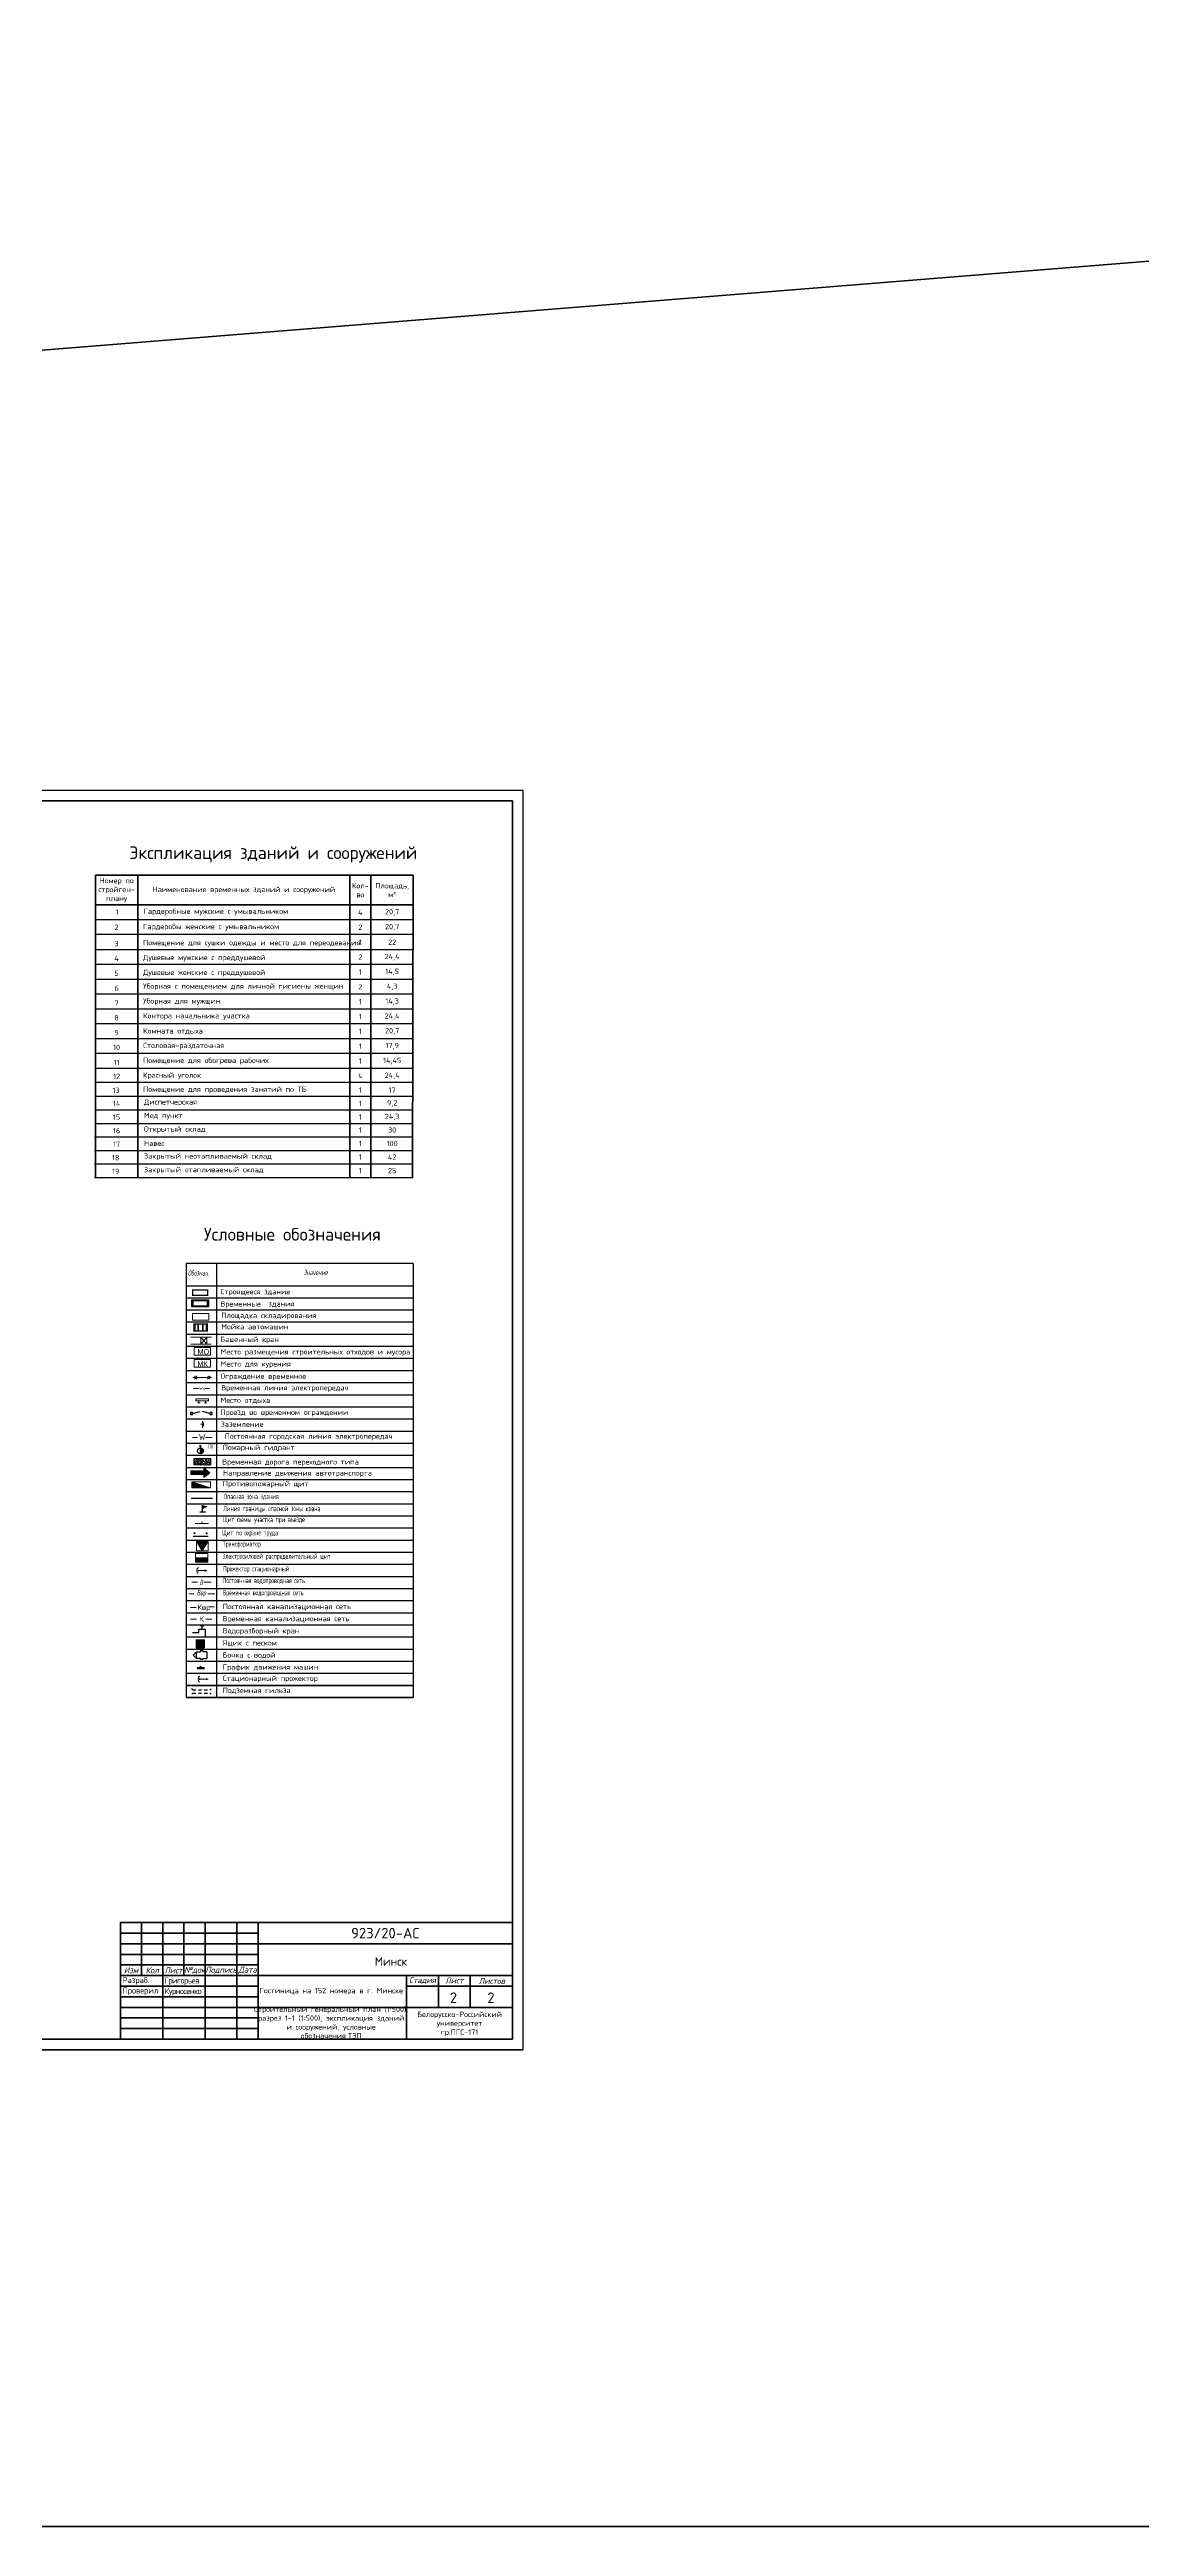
# Model space of a CAD drawing. Header units: millimetres. Extents: x -782 to 10910, y 3841 to 13237.
# Drawn here: x 3451 to 3966, y 12069 to 13237 of the extents above; entities that cross this region are included whole.
import ezdxf

# ---------------------------------------------------------------- set-up
doc = ezdxf.new("R2010")
doc.units = ezdxf.units.MM
doc.linetypes.add('ACAD_ISO04W100', pattern=[30, 24, -3, 0, -3])
doc.linetypes.add('JIS_02_0.7', pattern=[1.35, 0.75, -0.6])
for name, color, linetype, lineweight in [('0.2 сетевой', 7, 'Continuous', 20), ('желтый', 2, 'Continuous', 30), ('зел', 3, 'Continuous', 30), ('красный', 1, 'Continuous', 30), ('РАЗМЕРЫ', 181, 'Continuous', 20), ('синий', 5, 'Continuous', 30), ('текст', 6, 'Continuous', 25), ('Тонкая 0.3', 140, 'Continuous', 25), ('Фасад толст', 7, 'Continuous', 20), ('чертеж', 7, 'Continuous', 20)]:
    doc.layers.add(name, color=color, linetype=linetype, lineweight=lineweight)
for name, color, linetype in [('1', 7, 'Continuous'), ('A0-07', 30, 'Continuous'), ('Системный слой', 7, 'Continuous')]:
    doc.layers.add(name, color=color, linetype=linetype)
doc.styles.add('Isocpeur', font='isocpeur.ttf')
doc.styles.add('SPDS', font='SPDS.shx', dxfattribs={"width": 0.8, "oblique": 12})
doc.styles.get("Standard").update_dxf_attribs({"font": 'isocpeur.ttf'})
doc.linetypes.add('SETKA', pattern='A,0.35,[136,ltypeshp.shx,S=0.1,R=0,X=0,Y=0],0.4,[136,ltypeshp.shx,S=0.1,R=180,X=0,Y=0],0.05', length=0.8)

msp = doc.modelspace()

# ---------------------------------------------------------------- hatches: boundary and pattern name
at = {"lineweight": 25}
h = msp.add_hatch(dxfattribs=at)
h.set_pattern_fill('AR-SAND', scale=0.017857, style=0)
h.set_pattern_definition([(37.5, (2043.58, 4738.9605), (-0.02857199, 0.87395219), [0, -0.68942856, 0, -0.77107141, 0, -0.737053557]), (7.5, (2043.58, 4738.9605), (0.80272013, 1.2800448), [0, -0.371928564, 0, -0.621392845, 0, -0.238124995]), (327.5, (2043.0221, 4738.9605), (1.41248635, 0.0025664), [0, -0.22678571, 0, -0.816428555, 0, -1.065892836]), (317.5, (2043.0221, 4738.9605), (1.36349364, 0.39808807), [0, -0.113392855, 0, -0.535214275, 0, -0.612321416])])
h.paths.add_polyline_path([(3527.150576, 12569.852933), (3527.150576, 12572.894584), (3519.289927, 12572.894584), (3519.289927, 12569.852933)])
h = msp.add_hatch(color=256, dxfattribs=at)
h.dxf.hatch_style = 1
h.paths.add_polyline_path([(3522.33527, 12575.074678, 0.4142135624), (3523.763841, 12576.50325, 0.4142135624), (3522.33527, 12577.931821)])
at = {"lineweight": 30}
msp.add_hatch(color=7, dxfattribs=at).paths.add_polyline_path([(3523.907883, 12568.414786), (3523.907883, 12566.991478), (3517.60735, 12566.991478), (3517.60735, 12565.346766), (3523.907883, 12565.346766), (3523.907883, 12563.923458), (3526.78903, 12566.169623)])
at = {"lineweight": 20}
for points in [[(3519.821067, 12537.614651, 1), (3519.249639, 12537.614651, 1)], [(3525.535353, 12537.614651, 1), (3524.963924, 12537.614651, 1)], [(3522.489537, 12474.740244, 1), (3522.203844, 12474.736764, 1)]]:
    msp.add_hatch(color=7, dxfattribs=at).paths.add_polyline_path(points)
at = {"layer": 'РАЗМЕРЫ', "lineweight": 15}
msp.add_hatch(color=7, dxfattribs=at).paths.add_polyline_path([(3523.030518, 12542.488827, 1), (3523.030518, 12543.203113, 1)])
at = {"layer": 'Системный слой', "lineweight": 25}
h = msp.add_hatch(dxfattribs=at)
h.set_pattern_fill('DOTS', color=256, scale=0.4, style=0)
h.set_pattern_definition([(0, (1663.03204, 12923.56225), (0.3175, 0.63499999), [0, -0.63499999])])
h.paths.add_polyline_path([(3524.129883, 12483.594105), (3524.129883, 12487.397461), (3520.326528, 12487.397461), (3520.326528, 12483.594105), (3521.084132, 12483.594105)])
at = {"layer": 'текст', "lineweight": 20}
h = msp.add_hatch(color=7, dxfattribs=at)
h.dxf.hatch_style = 1
h.paths.add_polyline_path([(3518.197127, 12561.851554), (3518.197127, 12559.03227), (3526.995914, 12559.03227)])
at = {"layer": 'Тонкая 0.3', "ltscale": 5}
msp.add_hatch(color=7, dxfattribs=at).paths.add_polyline_path([(3523.214713, 12550.912654), (3523.214713, 12549.31333), (3525.159853, 12550.322226)])
at = {"layer": 'Фасад толст', "lineweight": 15}
h = msp.add_hatch(color=256, dxfattribs=at)
h.paths.add_polyline_path([(3526.10122, 12652.70983), (3518.281118, 12652.70983), (3518.281118, 12649.454627), (3526.10122, 12649.454627)])
h.paths.add_polyline_path([(3518.995403, 12651.995544), (3525.386934, 12651.995544), (3525.386934, 12650.168913), (3518.995403, 12650.168913)], flags=16)
for points in [[(3525.737172, 12526.014431), (3520.018416, 12526.014431), (3520.018416, 12524.012213), (3525.737172, 12524.012213)], [(3523.169266, 12529.393139), (3525.936337, 12533.938085), (3520.402196, 12533.938085)]]:
    msp.add_hatch(color=1, dxfattribs=at).paths.add_polyline_path(points)

# ---------------------------------------------------------------- linework, layer by layer
at = {"color": 1, "lineweight": 200}
for p, q in [((5212.394776, 13237.429032), (2661.994414, 13032.469419)), ((2626.284994, 12069.175049), (5306.27999, 12069.175049))]:
    msp.add_line(p, q, dxfattribs=at)
for p, q in [((3674.54742, 12887.999703), (2834.54742, 12887.999703)), ((3674.54742, 12293.999703), (3674.54742, 12887.999703)), ((2834.54742, 12293.999703), (3674.54742, 12293.999703))]:
    msp.add_line(p, q)
at = {"lineweight": 25}
for p, q in [((3674.547567, 12293.999886), (3674.547567, 12887.999886)), ((3515.601296, 12648.704286), (3622.744151, 12648.704286)), ((3515.601296, 12648.704286), (3622.744151, 12648.704286)), ((3515.601296, 12642.99), (3622.744151, 12642.99)), ((3518.281118, 12647.705677), (3518.786194, 12647.200601)), ((3518.281118, 12644.459805), (3518.786194, 12644.964881)), ((3518.786194, 12647.200601), (3518.786194, 12644.964881)), ((3525.596144, 12647.200601), (3518.786194, 12647.200601)), ((3518.786194, 12644.964881), (3525.596144, 12644.964881)), ((3526.10122, 12647.705677), (3525.596144, 12647.200601)), ((3525.596144, 12644.964881), (3525.596144, 12647.200601)), ((3526.10122, 12644.459805), (3525.596144, 12644.964881)), ((3515.601296, 12637.275715), (3622.744151, 12637.275715)), ((3515.601296, 12631.561429), (3622.744151, 12631.561429)), ((3515.601296, 12625.847143), (3622.744151, 12625.847143)), ((3515.601296, 12620.132858), (3622.744151, 12620.132858)), ((3515.601296, 12614.418572), (3622.744151, 12614.418572)), ((3515.601296, 12608.704287), (3622.744151, 12608.704287)), ((3515.601296, 12602.990001), (3622.744151, 12602.990001)), ((3515.601296, 12597.275715), (3622.744151, 12597.275715)), ((3515.601296, 12591.56143), (3622.744151, 12591.56143)), ((3515.601296, 12585.847144), (3622.744151, 12585.847144)), ((3515.601296, 12580.132859), (3622.744151, 12580.132859)), ((3515.601296, 12574.418573), (3622.744151, 12574.418573)), ((3522.335843, 12578.884202), (3521.859652, 12578.884202)), ((3521.859652, 12578.884202), (3522.812033, 12578.884202)), ((3522.335843, 12577.931821), (3522.335843, 12578.884202)), ((3515.601296, 12568.704287), (3622.744151, 12568.704287)), ((3515.601296, 12562.990002), (3622.744151, 12562.990002)), ((3515.601296, 12557.275716), (3622.744151, 12557.275716)), ((3515.601296, 12551.561431), (3622.744151, 12551.561431)), ((3515.601296, 12545.847145), (3622.744151, 12545.847145)), ((3515.601296, 12540.132859), (3622.744151, 12540.132859)), ((3515.601296, 12534.418574), (3622.744151, 12534.418574)), ((3515.601296, 12528.704288), (3622.744151, 12528.704288)), ((3515.601296, 12522.990003), (3622.744151, 12522.990003)), ((3515.601296, 12517.275717), (3622.744151, 12517.275717)), ((3515.601296, 12511.561431), (3622.744151, 12511.561431)), ((3515.601296, 12505.847146), (3622.744151, 12505.847146)), ((3515.601296, 12500.13286), (3622.744151, 12500.13286)), ((3515.601296, 12494.418575), (3622.744151, 12494.418575)), ((3515.601296, 12488.704289), (3622.744151, 12488.704289)), ((3515.601296, 12482.990003), (3622.744151, 12482.990003)), ((3515.601296, 12477.275718), (3622.744151, 12477.275718)), ((3515.601296, 12471.561432), (3622.744151, 12471.561432)), ((3515.601296, 12465.847147), (3622.744151, 12465.847147)), ((3515.601296, 12465.847147), (3622.744151, 12465.847147)), ((3515.601296, 12460.132861), (3622.744151, 12460.132861)), ((3515.601296, 12460.132861), (3622.744151, 12460.132861)), ((3674.547567, 12293.999886), (2833.547567, 12293.999886))]:
    msp.add_line(p, q, dxfattribs=at)
at = {"lineweight": 70}
for p, q in [((3669.54742, 12882.999703), (2854.54742, 12882.999703)), ((3669.54742, 12298.999703), (3669.54742, 12882.999703)), ((3669.54742, 12353.999703), (3484.54742, 12353.999703)), ((3484.54742, 12353.999703), (3484.54742, 12298.999703)), ((3549.54742, 12348.999703), (3484.54742, 12348.999703)), ((3484.54742, 12348.999703), (3484.54742, 12348.999703)), ((3494.54742, 12353.999703), (3494.54742, 12328.999703)), ((3504.547419, 12353.999704), (3504.547419, 12298.999704)), ((3514.54742, 12353.999703), (3514.54742, 12328.999703)), ((3524.547419, 12353.999704), (3524.547419, 12298.999704)), ((3539.547419, 12353.999704), (3539.547419, 12298.999704)), ((3549.54742, 12353.999703), (3549.54742, 12298.999703)), ((3549.547419, 12338.999704), (3484.547419, 12338.999704)), ((3549.54742, 12343.999703), (3484.54742, 12343.999703)), ((3669.547419, 12343.999703), (3549.547419, 12343.999703)), ((3549.547419, 12333.999704), (3484.547419, 12333.999704)), ((3549.547419, 12328.999704), (3484.547419, 12328.999704)), ((3669.54742, 12328.999703), (3549.54742, 12328.999703)), ((3619.54742, 12328.999703), (3619.54742, 12298.999703)), ((3634.54742, 12328.999703), (3634.54742, 12313.999703)), ((3649.54742, 12328.999703), (3649.54742, 12313.999703)), ((3549.547419, 12323.999704), (3484.547419, 12323.999704)), ((3549.547419, 12318.999704), (3484.547419, 12318.999704)), ((3549.547419, 12313.999704), (3484.547419, 12313.999704)), ((3669.547419, 12313.999703), (3549.547419, 12313.999703)), ((3669.54742, 12323.999703), (3619.54742, 12323.999703)), ((3549.547419, 12308.999704), (3484.547419, 12308.999704)), ((3549.547419, 12303.999704), (3484.547419, 12303.999704)), ((2854.54742, 12298.999703), (3669.54742, 12298.999703))]:
    msp.add_line(p, q, dxfattribs=at)
at = {"lineweight": 50}
for p, q in [((3622.744151, 12847.956481), (3472.744151, 12847.956481)), ((3472.744151, 12847.956481), (3472.744151, 12705.254191)), ((3492.744151, 12847.956481), (3492.744151, 12705.254191)), ((3592.744151, 12847.956481), (3592.744151, 12705.254191)), ((3602.744151, 12847.956481), (3602.744151, 12705.254191)), ((3622.744151, 12847.956481), (3622.322704, 12705.254191)), ((3472.744151, 12833.956481), (3622.744151, 12833.956481))]:
    msp.add_line(p, q, dxfattribs=at)
at = {"lineweight": 30}
for p, q in [((3622.744151, 12826.956481), (3472.744151, 12826.956481)), ((3622.744151, 12819.956481), (3472.744151, 12819.956481)), ((3622.744151, 12812.866634), (3472.744151, 12812.866634)), ((3622.744151, 12805.866634), (3472.744151, 12805.866634)), ((3622.744151, 12798.866634), (3472.744151, 12798.866634)), ((3622.744151, 12791.866634), (3472.744151, 12791.866634)), ((3622.744151, 12784.866634), (3472.744151, 12784.866634)), ((3622.744151, 12777.866634), (3472.744151, 12777.866634)), ((3622.744151, 12770.866634), (3472.744151, 12770.866634)), ((3622.744151, 12763.866634), (3472.744151, 12763.866634)), ((3622.744151, 12756.866634), (3472.744151, 12756.866634)), ((3622.744151, 12750.216851), (3472.744151, 12750.216851)), ((3622.744151, 12750.216851), (3472.744151, 12750.216851)), ((3622.744151, 12743.567067), (3472.744151, 12743.567067)), ((3622.744151, 12737.181588), (3472.744151, 12737.181588)), ((3622.322704, 12724.410629), (3472.322704, 12724.410629)), ((3622.744151, 12730.796109), (3472.744151, 12730.796109)), ((3622.322704, 12718.02515), (3472.322704, 12718.02515)), ((3622.322704, 12711.639671), (3472.322704, 12711.639671)), ((3622.322704, 12711.639671), (3472.322704, 12711.639671)), ((3622.744151, 12718.02515), (3472.744151, 12718.02515)), ((3622.744151, 12711.639671), (3472.744151, 12711.639671)), ((3622.744151, 12711.639671), (3472.744151, 12711.639671)), ((3622.322704, 12705.254191), (3472.322704, 12705.254191)), ((3622.322704, 12705.254191), (3472.322704, 12705.254191)), ((3622.322704, 12705.254191), (3472.322704, 12705.254191)), ((3622.744151, 12705.254191), (3472.744151, 12705.254191)), ((3622.744151, 12705.254191), (3472.744151, 12705.254191)), ((3622.744151, 12705.254191), (3472.744151, 12705.254191))]:
    msp.add_line(p, q, dxfattribs=at)
at = {"color": 7, "lineweight": 30}
for p, q in [((3622.744151, 12664.922735), (3622.744151, 12460.132861)), ((3518.821067, 12536.18608), (3525.963924, 12536.18608)), ((3622.744151, 12465.847147), (3515.601296, 12465.847147)), ((3520.720213, 12474.252226), (3524.291377, 12474.295716)), ((3520.726112, 12473.766844), (3524.297275, 12473.810335)), ((3622.744151, 12460.132861), (3515.601296, 12460.132861))]:
    msp.add_line(p, q, dxfattribs=at)
at = {"color": 4, "ltscale": 5}
for p, q in [((3525.793007, 12636.18532), (3518.978487, 12636.18532)), ((3518.978487, 12633.137496), (3525.793007, 12633.137496)), ((3519.358879, 12636.597168), (3519.358879, 12633.137496)), ((3519.358879, 12632.725649), (3519.358879, 12636.18532)), ((3519.665672, 12636.597168), (3519.665672, 12633.137496)), ((3519.665672, 12632.725649), (3519.665672, 12636.18532)), ((3521.296468, 12636.597168), (3521.296468, 12633.137496)), ((3521.296468, 12632.725649), (3521.296468, 12636.18532)), ((3523.475026, 12636.597168), (3523.475026, 12633.137496)), ((3523.475026, 12632.725649), (3523.475026, 12636.18532)), ((3525.105822, 12636.597168), (3525.105822, 12633.137496)), ((3525.105822, 12632.725649), (3525.105822, 12636.18532)), ((3525.412615, 12636.597168), (3525.412615, 12633.137496)), ((3525.412615, 12632.725649), (3525.412615, 12636.18532))]:
    msp.add_line(p, q, dxfattribs=at)
at = {"ltscale": 0.5}
for p, q in [((3518.62595, 12593.601582), (3518.62595, 12594.553963)), ((3526.959283, 12593.601582), (3526.959283, 12594.553963))]:
    msp.add_line(p, q, dxfattribs=at)
at = {"color": 7, "lineweight": 25}
for p, q in [((3519.289927, 12569.852933), (3519.289927, 12572.894584)), ((3527.150576, 12569.852933), (3527.150576, 12572.894584)), ((3519.720487, 12551.544423), (3524.211558, 12551.544423))]:
    msp.add_line(p, q, dxfattribs=at)
at = {"color": 5, "lineweight": 25}
msp.add_line((3522.33527, 12575.074856), (3522.33527, 12577.931821), dxfattribs=at)
at = {"color": 7, "linetype": 'ACAD_ISO04W100', "lineweight": 25}
msp.add_line((3517.984629, 12554.249479), (3527.943067, 12554.249479), dxfattribs=at)
at = {"linetype": 'JIS_02_0.7', "lineweight": 30}
for p, q in [((3518.674735, 12463.778782), (3517.934884, 12464.451552)), ((3518.674735, 12462.278782), (3518.001965, 12461.53893)), ((3526.90367, 12463.778782), (3527.610777, 12464.485888)), ((3526.90367, 12462.278782), (3527.610777, 12461.571675))]:
    msp.add_line(p, q, dxfattribs=at)
at = {"linetype": 'JIS_02_0.7', "lineweight": 30, "ltscale": 2}
for p, q in [((3518.674735, 12463.778782), (3526.90367, 12463.778782)), ((3518.674735, 12462.278782), (3526.90367, 12462.278782))]:
    msp.add_line(p, q, dxfattribs=at)
at = {"color": 7, "lineweight": 20}
for centre, radius in [((3519.535353, 12537.614651), 0.285714), ((3525.249639, 12537.614651), 0.285714), ((3522.34669, 12474.738504), 0.142857)]:
    msp.add_circle(centre, radius, dxfattribs=at)
at = {"layer": '0.2 сетевой'}
for p, q in [((3521.539809, 12599.096668), (3520.977265, 12599.096668)), ((3522.099607, 12599.096668), (3521.537063, 12599.096668)), ((3521.539809, 12600.015387), (3521.539809, 12599.096668)), ((3524.196935, 12599.096668), (3524.759479, 12599.096668)), ((3524.756733, 12600.015387), (3524.756733, 12599.096668)), ((3524.756733, 12599.096668), (3525.319277, 12599.096668))]:
    msp.add_line(p, q, dxfattribs=at)
msp.add_lwpolyline([(3526.148271, 12601.015387), (3526.148271, 12600.015387), (3520.148271, 12600.015387), (3520.148271, 12601.015387)], close=True, dxfattribs=at)
at = {"layer": 'A0-07', "color": 7, "lineweight": 25}
for p, q in [((3518.62595, 12594.553963), (3517.673569, 12594.553963)), ((3517.673569, 12594.553963), (3517.673569, 12593.601582)), ((3518.62595, 12594.077773), (3522.072016, 12595.001007)), ((3526.959283, 12594.077773), (3523.229412, 12595.001007)), ((3527.911664, 12594.553963), (3526.959283, 12594.553963)), ((3527.911664, 12593.601582), (3527.911664, 12594.553963)), ((3517.673569, 12593.601582), (3518.62595, 12593.601582)), ((3526.959283, 12593.601582), (3527.911664, 12593.601582))]:
    msp.add_line(p, q, dxfattribs=at)
at = {"layer": 'желтый', "color": 5}
msp.add_circle((3522.33527, 12576.50325), 1.428571, dxfattribs=at)
at = {"layer": 'зел', "lineweight": 15}
for p, q in [((3517.58058, 12502.680748), (3520.322882, 12502.680748)), ((3526.260254, 12502.854592), (3529.002555, 12502.854592)), ((3517.665671, 12497.128819), (3520.407972, 12497.128819)), ((3524.86197, 12497.15463), (3527.604272, 12497.15463))]:
    msp.add_line(p, q, dxfattribs=at)
at = {"layer": 'красный', "color": 1, "lineweight": 20}
for p, q in [((3521.338281, 12520.038199), (3521.072435, 12519.802434)), ((3521.338281, 12520.038199), (3521.075552, 12520.277434)), ((3521.338281, 12520.038199), (3521.604127, 12520.273964)), ((3521.338281, 12520.038199), (3521.601009, 12519.798965)), ((3521.338281, 12520.038199), (3525.275696, 12520.012356)), ((3524.33053, 12519.658828), (3525.275696, 12520.012356)), ((3525.275696, 12520.012356), (3524.335086, 12520.352889)), ((3521.953042, 12468.83225), (3521.685688, 12468.598196)), ((3521.953042, 12468.83225), (3521.691854, 12469.073166)), ((3521.953042, 12468.83225), (3522.220395, 12469.066304)), ((3521.953042, 12468.83225), (3522.214229, 12468.591334)), ((3521.953042, 12468.83225), (3525.89021, 12468.781136)), ((3524.942795, 12468.433681), (3525.89021, 12468.781136)), ((3525.89021, 12468.781136), (3524.951805, 12469.127699))]:
    msp.add_line(p, q, dxfattribs=at)
for centre, start, end in [((3522.357169, 12519.998648), 124.435035951, 231.622056749), ((3522.971655, 12468.78616), 124.06728877, 231.254309567)]:
    msp.add_arc(centre, 1.802742, start, end, dxfattribs=at)
at = {"layer": 'РАЗМЕРЫ', "color": 7, "lineweight": 15}
for p, q in [((3515.601296, 12641.37435), (3515.601296, 12634.231493)), ((3518.521168, 12641.341545), (3526.341271, 12641.341545)), ((3518.521168, 12638.086343), (3518.521168, 12641.341545)), ((3526.341271, 12641.341545), (3526.341271, 12638.086343)), ((3515.601296, 12630.699038), (3515.601296, 12623.556181)), ((3526.341271, 12638.086343), (3518.521168, 12638.086343)), ((3515.601296, 12609.945779), (3515.601296, 12602.802922)), ((3515.601296, 12584.418573), (3515.601296, 12577.275716)), ((3515.601296, 12570.132859), (3515.601296, 12562.990002)), ((3515.601296, 12563.984787), (3515.601296, 12556.84193)), ((3519.77368, 12542.227955), (3526.030392, 12542.227955)), ((3515.601296, 12529.138075), (3515.601296, 12521.995218)), ((3515.601296, 12518.911341), (3515.601296, 12511.768484))]:
    msp.add_line(p, q, dxfattribs=at)
at = {"layer": 'РАЗМЕРЫ', "color": 7, "lineweight": 30}
msp.add_lwpolyline([(3518.281118, 12647.705677), (3526.10122, 12647.705677), (3526.10122, 12644.459805), (3518.281118, 12644.459805)], close=True, dxfattribs=at)
at = {"layer": 'Системный слой', "lineweight": 25}
for p, q in [((3518.613702, 12490.877289), (3521.617504, 12490.877289)), ((3521.617504, 12490.877289), (3521.617504, 12492.45636)), ((3521.617504, 12492.45636), (3524.479561, 12492.45636)), ((3523.048533, 12493.888179), (3522.200002, 12493.888179)), ((3524.479561, 12492.45636), (3524.479561, 12489.120757)), ((3518.908009, 12480.149796), (3520.440291, 12481.771476)), ((3520.440291, 12478.528117), (3518.908009, 12480.149796)), ((3520.326528, 12487.397461), (3524.129883, 12487.397461)), ((3520.326528, 12487.397461), (3520.326528, 12483.594105)), ((3520.326528, 12483.594105), (3524.129883, 12483.594105)), ((3520.440291, 12481.771476), (3522.387486, 12481.771476)), ((3520.440291, 12478.528117), (3520.440291, 12481.771476)), ((3522.387486, 12478.528117), (3520.440291, 12478.528117)), ((3523.426927, 12482.277443), (3522.387486, 12482.277443)), ((3522.387486, 12482.277443), (3522.387486, 12481.771476)), ((3522.387486, 12478.022149), (3522.387486, 12478.528117)), ((3523.426927, 12478.022149), (3522.387486, 12478.022149))]:
    msp.add_line(p, q, dxfattribs=at)
at = {"layer": 'Системный слой'}
for p, q in [((3523.048533, 12492.45636), (3523.048533, 12493.888179)), ((3523.048533, 12493.888179), (3523.897064, 12493.888179)), ((3523.426927, 12482.277443), (3523.426927, 12481.771476)), ((3525.374122, 12481.771476), (3523.426927, 12481.771476)), ((3523.426927, 12478.022149), (3523.426927, 12478.528117)), ((3523.426927, 12478.528117), (3525.374122, 12478.528117)), ((3524.129883, 12487.397461), (3524.129883, 12483.594105)), ((3525.374122, 12481.771476), (3525.374122, 12478.528117))]:
    msp.add_line(p, q, dxfattribs=at)
at = {"layer": 'текст', "color": 7, "lineweight": 20}
for points in [[(3522.566616, 12630.099132), (3525.340462, 12626.785345)], [(3525.340462, 12630.099132), (3522.566616, 12626.785345)], [(3518.197127, 12561.851554), (3526.995914, 12559.03227)]]:
    msp.add_lwpolyline(points, dxfattribs=at)
msp.add_lwpolyline([(3518.197127, 12561.851554), (3526.995914, 12561.851554), (3526.995914, 12559.03227), (3518.197127, 12559.03227)], close=True, dxfattribs=at)
at = {"layer": 'Тонкая 0.3', "color": 7, "ltscale": 5}
for p, q in [((3522.038348, 12547.678112), (3524.658908, 12547.678112)), ((3523.214713, 12547.714006), (3523.214713, 12550.912654)), ((3525.159853, 12550.322226), (3523.214713, 12549.31333))]:
    msp.add_line(p, q, dxfattribs=at)
at = {"layer": 'Фасад толст', "lineweight": 15}
for p, q in [((3517.679567, 12630.099132), (3527.483889, 12630.099132)), ((3522.566616, 12630.099132), (3525.340462, 12630.099132)), ((3522.566616, 12626.785345), (3522.566616, 12630.099132)), ((3525.340462, 12630.099132), (3525.340462, 12626.785345)), ((3517.712383, 12626.785345), (3527.420848, 12626.785345)), ((3520.763131, 12611.840374), (3519.567927, 12610.298281)), ((3519.567927, 12611.79063), (3520.812931, 12610.298281)), ((3526.888554, 12611.740885), (3525.693348, 12610.298281)), ((3525.792949, 12611.69114), (3526.739153, 12610.397772)), ((3523.907883, 12566.991478), (3517.60735, 12566.991478)), ((3517.60735, 12565.346766), (3523.907883, 12565.346766)), ((3523.907883, 12568.414786), (3523.907883, 12566.991478)), ((3526.78903, 12566.169623), (3523.907883, 12568.414786)), ((3523.907883, 12563.923458), (3526.78903, 12566.169623)), ((3523.907883, 12565.346766), (3523.907883, 12563.923458))]:
    msp.add_line(p, q, dxfattribs=at)
at = {"layer": 'Фасад толст', "color": 1}
for p, q in [((3522.36262, 12589.01454), (3523.976593, 12589.01454)), ((3523.287932, 12587.351831), (3523.287932, 12590.479253)), ((3523.538724, 12587.955369), (3523.538724, 12590.06775)), ((3523.770084, 12588.36687), (3523.770084, 12589.697397))]:
    msp.add_line(p, q, dxfattribs=at)
at = {"layer": 'Фасад толст', "color": 1, "lineweight": 15}
for p, q in [((3520.018416, 12526.014431), (3525.737172, 12526.014431)), ((3523.169266, 12529.393139), (3520.402196, 12533.938085)), ((3525.936337, 12533.938085), (3523.169266, 12529.393139))]:
    msp.add_line(p, q, dxfattribs=at)
at = {"layer": 'Фасад толст', "color": 7, "lineweight": 15}
for points in [[(3519.303643, 12625.2637), (3527.062587, 12625.2637), (3527.062587, 12621.68717), (3519.303643, 12621.68717)], [(3519.303643, 12619.549414), (3527.062587, 12619.549414), (3527.062587, 12615.972884), (3519.303643, 12615.972884)]]:
    msp.add_lwpolyline(points, close=True, dxfattribs=at)
at = {"layer": 'Фасад толст', "color": 1, "lineweight": 15}
for points in [[(3520.018416, 12528.01665), (3525.737172, 12528.01665), (3525.737172, 12524.012213), (3520.018416, 12524.012213)], [(3525.936337, 12529.393139), (3520.402196, 12529.393139), (3520.402196, 12533.938085), (3525.936337, 12533.938085)]]:
    msp.add_lwpolyline(points, close=True, dxfattribs=at)
at = {"layer": 'чертеж', "color": 7, "lineweight": 30}
for p, q in [((3515.601296, 12664.922735), (3515.601296, 12589.945779)), ((3622.744151, 12664.922735), (3515.601296, 12664.922735)), ((3529.915328, 12664.922735), (3529.915328, 12589.945779)), ((3622.744151, 12654.231492), (3515.601296, 12654.231492)), ((3515.601296, 12648.517207), (3515.601296, 12460.132861)), ((3529.915328, 12648.517207), (3529.915328, 12460.132861))]:
    msp.add_line(p, q, dxfattribs=at)
at = {"layer": 'чертеж', "color": 7, "lineweight": 15}
for p, q in [((3519.289927, 12572.894584), (3527.150576, 12572.894584)), ((3522.266164, 12572.869467), (3522.266164, 12572.869467)), ((3522.884028, 12572.861184), (3522.884028, 12572.861184)), ((3524.604875, 12572.863739), (3524.604875, 12572.863739)), ((3525.179424, 12572.891664), (3525.179424, 12572.891664)), ((3526.03623, 12572.845482), (3526.03623, 12572.845482)), ((3526.427929, 12572.856622), (3526.427929, 12572.856622)), ((3526.516493, 12572.876256), (3526.516493, 12572.876256)), ((3526.814055, 12572.851101), (3526.814055, 12572.851101)), ((3527.05875, 12572.861784), (3527.05875, 12572.861784)), ((3527.104064, 12572.863763), (3527.104064, 12572.863763)), ((3527.150576, 12569.852933), (3519.289927, 12569.852933)), ((3522.208296, 12569.906588), (3522.208296, 12569.906588)), ((3522.499564, 12569.94089), (3522.499564, 12569.94089)), ((3522.586428, 12569.902631), (3522.586428, 12569.902631)), ((3522.644413, 12569.978198), (3522.644413, 12569.978198)), ((3522.812785, 12569.872363), (3522.812785, 12569.872363)), ((3522.901349, 12569.891997), (3522.901349, 12569.891997)), ((3523.16985, 12569.89792), (3523.16985, 12569.89792)), ((3523.220179, 12569.96268), (3523.220179, 12569.96268)), ((3523.635389, 12569.855953), (3523.635389, 12569.855953)), ((3523.756033, 12569.896808), (3523.756033, 12569.896808)), ((3523.814017, 12569.972375), (3523.814017, 12569.972375)), ((3523.930919, 12569.922633), (3523.930919, 12569.922633)), ((3524.149854, 12569.856955), (3524.149854, 12569.856955)), ((3524.224673, 12569.975823), (3524.224673, 12569.975823)), ((3524.339454, 12569.892097), (3524.339454, 12569.892097)), ((3524.468684, 12569.927638), (3524.468684, 12569.927638)), ((3524.925637, 12569.890984), (3524.925637, 12569.890984)), ((3524.983621, 12569.966551), (3524.983621, 12569.966551)), ((3525.175707, 12569.861597), (3525.175707, 12569.861597)), ((3525.360498, 12569.890885), (3525.360498, 12569.890885)), ((3525.420403, 12569.872281), (3525.420403, 12569.872281)), ((3525.465717, 12569.87426), (3525.465717, 12569.87426)), ((3525.509058, 12569.886274), (3525.509058, 12569.886274)), ((3525.651766, 12569.925188), (3525.651766, 12569.925188)), ((3525.679599, 12569.883598), (3525.679599, 12569.883598)), ((3525.717189, 12569.892596), (3525.717189, 12569.892596)), ((3525.924294, 12569.894281), (3525.924294, 12569.894281)), ((3525.969608, 12569.89626), (3525.969608, 12569.89626)), ((3526.095241, 12569.885161), (3526.095241, 12569.885161)), ((3526.133439, 12569.984877), (3526.133439, 12569.984877)), ((3526.153225, 12569.960728), (3526.153225, 12569.960728)), ((3526.18349, 12569.905598), (3526.18349, 12569.905598)), ((3526.428186, 12569.916282), (3526.428186, 12569.916282)), ((3526.4735, 12569.91826), (3526.4735, 12569.91826)), ((3526.678662, 12569.88045), (3526.678662, 12569.88045)), ((3526.687382, 12569.927599), (3526.687382, 12569.927599)), ((3526.932077, 12569.938282), (3526.932077, 12569.938282)), ((3526.965693, 12569.857554), (3526.965693, 12569.857554)), ((3526.977391, 12569.940261), (3526.977391, 12569.940261)), ((3527.083121, 12569.906931), (3527.083121, 12569.906931))]:
    msp.add_line(p, q, dxfattribs=at)
at = {"layer": 'чертеж', "linetype": 'SETKA', "lineweight": 15}
msp.add_lwpolyline([(3518.737518, 12611.079078), (3527.594584, 12611.079078)], dxfattribs=at)
at = {"layer": 'чертеж', "color": 1, "lineweight": 15}
for points in [[(3519.09385, 12605.843659), (3521.359515, 12605.843659)], [(3524.725097, 12605.871136), (3526.611546, 12605.871136)], [(3518.544374, 12582.842053), (3520.810039, 12582.842053)], [(3524.71937, 12582.842053), (3527.910508, 12582.842053)]]:
    msp.add_lwpolyline(points, dxfattribs=at)
at = {"layer": 'чертеж', "color": 5, "lineweight": 15}
for points in [[(3518.296958, 12514.489692), (3520.886608, 12514.489692)], [(3524.138872, 12514.489692), (3527.389499, 12514.489692)], [(3516.848727, 12509.108459), (3519.114392, 12509.108459)], [(3525.839355, 12509.108459), (3529.030493, 12509.108459)]]:
    msp.add_lwpolyline(points, dxfattribs=at)

# ---------------------------------------------------------------- texts
at = {"color": 7, "lineweight": 15, "style": 'SPDS', "oblique": 12, "width": 0.8}
for s, p in [('Обознач.', (3516.355603, 12659.114544)), ('Значение', (3570.97169, 12659.418687))]:
    msp.add_text(s, height=2.4999999, dxfattribs=at).set_placement(p)
at = {"color": 7, "lineweight": 15, "style": 'Isocpeur'}
for s, height, p in [('Строящееся здание', 2.49999995, (3531.802507, 12650.343208)), ('Временные  здания', 2.49999995, (3531.711142, 12644.568096)), ('Площадка складирования', 2.49999995, (3532.116122, 12639.118157)), ('Башенный кран', 2.49999995, (3531.711142, 12627.821881)), ('Мойка автомашин', 2.49999995, (3532.116122, 12633.792876)), ('Место размещения строительных отходов и мусора', 2.49999995, (3531.845922, 12621.972769)), ('Место для курения', 2.49999995, (3531.845922, 12616.258483)), ('Ограждение временное', 2.49999995, (3531.843406, 12610.457836)), ('Временная линия электропередач', 2.49999995, (3532.130354, 12605.035729)), ('Место отдыха', 2.49999995, (3531.713473, 12599.129417)), ('Проезд во временном ограждении', 2.49999995, (3531.713473, 12593.415132)), ('Заземление', 2.4999999, (3531.850621, 12587.804952)), ('Постоянная городская линия электропередач', 2.49999995, (3533.724283, 12582.165354)), ('Временная дорога переходного типа', 2.49999995, (3532.528063, 12570.054325)), ('Пожарный гидрант', 2.49999995, (3532.823479, 12576.851195)), ('Противопожарный щит', 2.49999995, (3532.83365, 12559.785777)), ('Направление движения автотранспорта', 2.49999995, (3532.925015, 12564.825408))]:
    msp.add_text(s, height=height, dxfattribs=at).set_placement(p)
at = {"color": 7, "lineweight": 25, "style": 'SPDS', "width": 0.8}
for s, p in [('Линия границы опасной зоны крана', (3532.991659, 12548.036462)), ('Опасная зона здания ', (3533.384946, 12553.743567)), ('Щит по охране труда', (3532.40552, 12536.628704)), ('Щит схемы участка при въезде', (3532.83365, 12542.868611)), ('Электросиловой распределительный щит', (3532.623684, 12525.55003)), ('Трансформатор', (3532.835593, 12531.380829)), ('Постоянная водопроводная сеть', (3532.835981, 12514.094616)), ('Прожектор стационарный', (3532.965914, 12519.650666)), ('Временная водопроводная сеть', (3532.835981, 12508.380331))]:
    msp.add_text(s, height=2.49999995, dxfattribs=at).set_placement(p)
at = {"style": 'Isocpeur'}
for s, insert, char_height, width, attachment_point in [('Номер по стройген-\\Pплану', (3482.744151, 12840.956481), 2.5, 20, 5), ('Наименование временных зданий и сооружений', (3542.744151, 12840.956481), 2.5, 100, 5), ('Кол-\\Pво', (3597.744151, 12840.956481), 2.5, 10, 5), ('Площадь,\\Pм²', (3612.744151, 12840.956481), 2.5, 20, 5), ('1', (3482.883592, 12830.564105), 2.5, 20, 5), ('\\pxi1;Гардеробные мужские с умывальником', (3492.975947, 12830.678548), 2.5, 100, 4), ('4', (3597.744151, 12830.456481), 2.5, 10, 5), ('20,7', (3612.744151, 12830.456481), 2.5, 20, 5), ('3', (3482.744151, 12815.752113), 2.5, 20, 5), ('2', (3482.744151, 12823.456481), 2.5, 20, 5), ('\\pxi1;Гардеробы женские с умывальником', (3492.744151, 12823.456481), 2.5, 100, 4), ('\\pxi1;Помещение для сушки одежды и место для переодевания', (3492.744151, 12815.859512), 2.5, 100, 4), ('2', (3597.744151, 12823.456481), 2.5, 10, 5), ('1', (3597.744151, 12816.366634), 2.5, 10, 5), ('20,7', (3612.744151, 12823.456481), 2.5, 20, 5), ('22', (3612.744151, 12816.366634), 2.5, 20, 5), ('4', (3482.744151, 12808.752113), 2.5, 20, 5), ('\\pxi1;Душевые мужские с преддушевой', (3492.744151, 12808.852697), 2.5, 100, 4), ('2', (3597.744151, 12809.366634), 2.5, 10, 5), ('24,4', (3612.744151, 12809.366634), 2.5, 20, 5), ('5', (3482.744151, 12801.752113), 2.5, 20, 5), ('6', (3482.744151, 12794.752113), 2.5, 20, 5), ('\\pxi1;Душевые женские с преддушевой', (3492.744151, 12801.852697), 2.5, 100, 4), ('\\pxi1;Уборная с помещением для личной гигиены женщин', (3492.744151, 12795.366634), 2.5, 100, 4), ('2', (3597.744151, 12795.366634), 2.5, 10, 5), ('1', (3597.744151, 12802.366634), 2.5, 10, 5), ('14,5', (3612.744151, 12802.366634), 2.5, 20, 5), ('4,3', (3612.744151, 12795.366634), 2.5, 20, 5), ('7', (3482.744151, 12787.752113), 2.5, 20, 5), ('8', (3482.744151, 12780.752113), 2.5, 20, 5), ('\\pxi1;Уборная для мужщин', (3492.744151, 12788.366634), 2.5, 100, 4), ('\\pxi1;Контора начальника участка', (3492.744151, 12781.366634), 2.5, 100, 4), ('1', (3597.744151, 12788.366634), 2.5, 10, 5), ('1', (3597.744151, 12781.366634), 2.5, 10, 5), ('24,4', (3612.744151, 12781.366634), 2.5, 20, 5), ('14,3', (3612.744151, 12788.366634), 2.5, 20, 5), ('9', (3482.744151, 12773.752113), 2.5, 20, 5), ('\\pi2.5;Комната отдыха', (3492.744151, 12774.366634), 2.5, 100, 4), ('1', (3597.744151, 12774.366634), 2.5, 10, 5), ('20,7', (3612.744151, 12774.366634), 2.5, 20, 5), ('10', (3482.744151, 12766.752113), 2.5, 20, 5), ('11', (3482.744151, 12759.752113), 2.5, 20, 5), ('\\pxi1;Столовая-раздаточная', (3492.744151, 12767.366634), 2.5, 100, 4), ('\\pxi1;Помещение для обогрева рабочих', (3492.744151, 12760.366634), 2.5, 100, 4), ('1', (3597.744151, 12767.366634), 2.5, 10, 5), ('1', (3597.744151, 12760.366634), 2.5, 10, 5), ('14,45', (3612.744151, 12760.366634), 2.5, 20, 5), ('17,9', (3612.744151, 12767.366634), 2.5, 20, 5), ('13', (3482.507584, 12746.565924), 2.5, 20, 5), ('12', (3482.744151, 12753.10233), 2.5, 20, 5), ('Красный уголок', (3495.17413, 12753.366634), 2.5, 100, 4), ('\\pxi1;Помещение для проведения занятий по ТБ', (3492.744151, 12746.716851), 2.5, 100, 4), ('4', (3597.744151, 12753.366634), 2.5, 10, 5), ('1', (3597.744151, 12746.716851), 2.5, 10, 5), ('24,4', (3612.744151, 12753.366634), 2.5, 20, 5), ('17', (3612.744151, 12746.716851), 2.5, 20, 5), ('14', (3482.744151, 12740.282645), 2.5, 20, 5), ('15', (3482.744151, 12733.897166), 2.5, 20, 5), ('\\pxi1;Диспетчерская', (3493.165598, 12740.738966), 2.5, 100, 4), ('\\pxi1;Мед пункт', (3493.165598, 12734.353487), 2.5, 100, 4), ('1', (3597.744151, 12740.331371), 2.5, 10, 5), ('1', (3597.744151, 12733.945892), 2.5, 10, 5), ('24,3', (3612.744151, 12733.945892), 2.5, 20, 5), ('9,2', (3612.744151, 12740.331371), 2.5, 20, 5), ('16', (3482.744151, 12727.511687), 2.5, 20, 5), ('17', (3482.744151, 12721.126207), 2.5, 20, 5), ('\\pxi1;Открытый склад', (3493.165598, 12727.968007), 2.5, 100, 4), ('\\pxi1;Навес', (3493.165598, 12721.582528), 2.5, 100, 4), ('1', (3597.744151, 12727.832787), 2.5, 10, 5), ('1', (3597.744151, 12721.447308), 2.5, 10, 5), ('100', (3612.744151, 12721.447308), 2.5, 20, 5), ('30', (3612.744151, 12727.832787), 2.5, 20, 5), ('18', (3482.322704, 12714.740728), 2.5, 20, 5), ('\\pxi1;Закрытый неотапливаемый склад', (3493.165598, 12715.197049), 2.5, 100, 4), ('1', (3597.744151, 12715.061829), 2.5, 10, 5), ('42', (3612.744151, 12715.061829), 2.5, 20, 5), ('19', (3482.322704, 12708.355249), 2.5, 20, 5), ('\\pxi1;Закрытый отапливаемый склад', (3493.165598, 12708.811569), 2.5, 100, 4), ('1', (3597.744151, 12708.676349), 2.5, 10, 5), ('25', (3612.744151, 12708.676349), 2.5, 20, 5), ('\\pxl1,t1;Минск', (3610.186837, 12335.678071), 4, 70, 5)]:
    msp.add_mtext(s, dxfattribs=dict(at, insert=insert, char_height=char_height, width=width, attachment_point=attachment_point))
at = {"color": 7, "lineweight": 15, "char_height": 2.49999995, "width": 8.61904745, "attachment_point": 1, "style": 'Isocpeur'}
for s, insert in [('{\\Ftxt|c204;МО}', (3520.876643, 12624.475503)), ('{\\Ftxt|c204;МК}', (3520.876643, 12618.761217))]:
    msp.add_mtext(s, dxfattribs=dict(at, insert=insert))
at = {"color": 0, "attachment_point": 1, "style": 'Isocpeur'}
for s, insert, char_height, width in [('{\\fISOCPEUR|b0|i0|c204|p34;ПГ}', (3525.777751, 12579.427535), 1.87499996, 9.87012655), ('{\\fISOCPEUR|b0|i0|c204|p34;Постоянная} {\\fISOCPEUR|b0|i0|c204|p34;канализационная} {\\fISOCPEUR|b0|i0|c204|p34;сеть}', (3532.79644, 12504.321382), 2.49999995, 115.63633044), ('Временная канализационная сеть', (3532.79644, 12498.607096), 2.49999995, 115.63633044), ('Водоразборный кран', (3532.79644, 12492.892811), 2.49999995, 115.63633044), ('Ящик с песком', (3532.79644, 12487.178525), 2.49999995, 115.63633044), ('Бочка с водой', (3532.79644, 12481.464239), 2.49999995, 115.63633044), ('Стационарный прожектор', (3532.79644, 12470.474743), 2.49999995, 115.63633044), ('График движения машин', (3532.79644, 12475.749954), 2.49999995, 115.63633044), ('Подземная гильза', (3532.79644, 12464.760458), 2.49999995, 115.63633044)]:
    msp.add_mtext(s, dxfattribs=dict(at, insert=insert, char_height=char_height, width=width))
at = {"lineweight": 70}
for s, insert, char_height, width, attachment_point in [('923/20-АС', (3609.54742, 12348.999703), 5, 119.99999904, 5), ('Разраб.', (3485.537334, 12326.499704), 2.8, 19.01008492, 4), ('{\\fISOCPEUR|b0|i1|c204|p34;Изм}', (3489.54742, 12331.499704), 2.8, 10, 5), ('{\\fISOCPEUR|b0|i1|c204|p34;Кол}', (3499.54742, 12331.499704), 2.8, 9.99999904, 5), ('{\\fISOCPEUR|b0|i1|c204|p34;Лист}', (3509.54742, 12331.499704), 2.8, 10.00000096, 5), ('{\\T0.9;Григорьев}', (3505.248681, 12326.287938), 2.8, 20.01008492, 4), ('{\\fISOCPEUR|b0|i1|c204|p34;№док}', (3519.54742, 12331.499704), 2.8, 9.99999904, 5), ('{\\fISOCPEUR|b0|i1|c204|p34;Подпись}', (3532.047419, 12331.499704), 2.8, 15, 5), ('{\\fISOCPEUR|b0|i1|c204|p34;Дата}', (3544.54742, 12331.499704), 2.8, 10.00000096, 5), ('{\\fISOCPEUR|b0|i1|c204|p34;Стадия}', (3627.037334, 12326.673059), 2.8, 15, 5), ('{\\fISOCPEUR|b0|i1|c204|p34;Лист}', (3642.037334, 12326.673059), 2.8, 15, 5), ('{\\fISOCPEUR|b0|i1|c204|p34;Листов}', (3659.76631, 12326.472432), 2.8, 14.03226152, 5), ('Проверил', (3485.537333, 12321.586381), 2.8, 19.01008643, 4), ('{\\T0.9;Курносенко}', (3505.461366, 12321.300816), 2.8, 20.01008492, 4), ('\\pxl1,t1;Строительный генеральный план (1:500),\\Pразрез 1-1 (1:500), экспликация зданий и сооружений, условные обозначения,ТЭП', (3582.704862, 12306.57596), 2.5, 66.31488357, 5), ('\\pxl1,t1;Гостиница на 152 номера в г. Минске', (3582.780698, 12321.583682), 2.5, 70, 5), ('2', (3641.68867, 12318.552445), 5, 12.51359585, 5), ('2', (3659.351465, 12318.552445), 5, 12.51359585, 5), ('Белорусско-Российский университет\\Pгр.ПГС-1{\\fISOCPEUR|b0|i0|c238|p34;71}', (3644.560116, 12306.213434), 2.5, 49.27761271, 5)]:
    msp.add_mtext(s, dxfattribs=dict(at, insert=insert, char_height=char_height, width=width, attachment_point=attachment_point))
at = {"layer": '1', "char_height": 6, "width": 159.67531888, "attachment_point": 2, "style": 'Isocpeur'}
for s, insert in [('Экспликация зданий и сооружений', (3556.677329, 12861.623571)), ('{\\fISOCPEUR|b0|i0|c204|p34;Условные обозначения}', (3565.671877, 12681.628397))]:
    msp.add_mtext(s, dxfattribs=dict(at, insert=insert))
at = {"layer": 'зел', "char_height": 2.49999995, "width": 23.08749954, "attachment_point": 1, "style": 'Isocpeur'}
for s, insert in [('{\\fISOCPEUR|b0|i0|c204|p34;Квр}', (3520.873926, 12503.978754)), ('{\\fISOCPEUR|b0|i0|c204|p34;К}', (3521.86886, 12498.471571))]:
    msp.add_mtext(s, dxfattribs=dict(at, insert=insert))
at = {"layer": 'синий', "color": 0, "width": 3099.999938, "attachment_point": 1, "style": 'Isocpeur'}
for s, insert, char_height in [('{\\C1;W\\fISOCPEUR|b0|i0|c204|p34;\\H0.6667x;вр}', (3521.656998, 12606.73406), 1.4285714), ('{\\C1;W}', (3521.524453, 12584.519166), 2.8571428)]:
    msp.add_mtext(s, dxfattribs=dict(at, insert=insert, char_height=char_height))
at = {"layer": 'чертеж', "color": 5, "lineweight": 15, "style": 'SPDS', "oblique": 12, "width": 0.8}
for s, height, p in [('В', 2.5, (3521.889888, 12513.18343)), ('Ввр', 2.4999999, (3520.556179, 12508.346526))]:
    msp.add_text(s, height=height, dxfattribs=at).set_placement(p)

doc.saveas('drawing.dxf')
